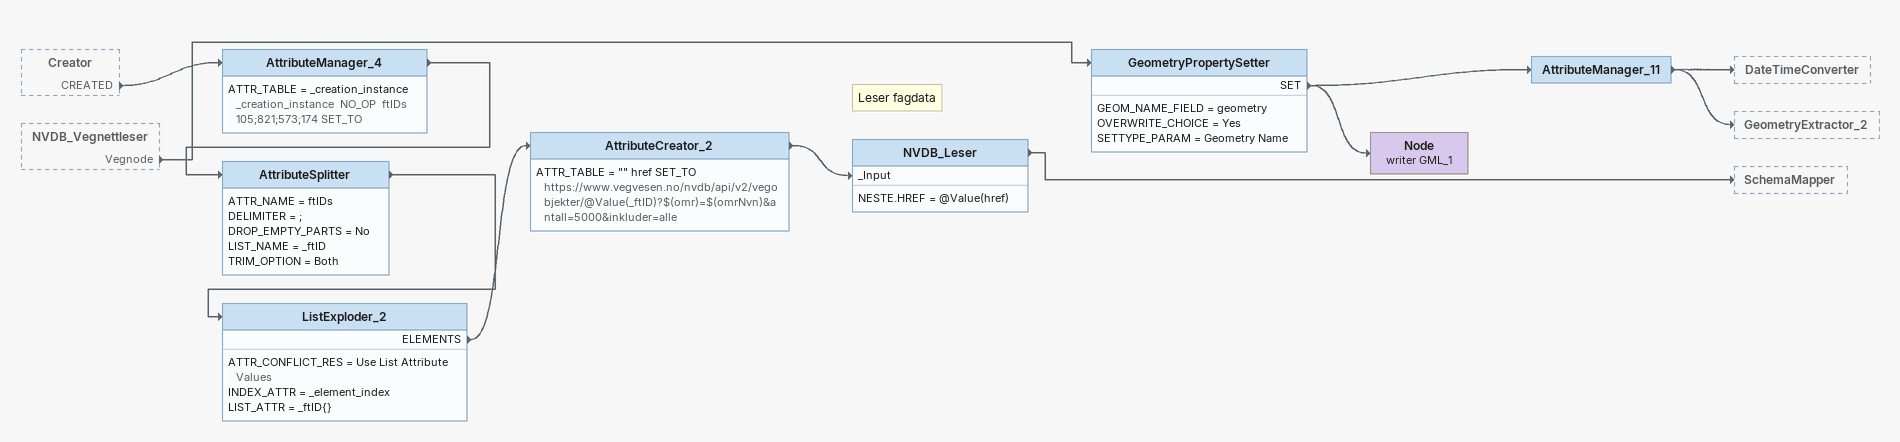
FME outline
Creator [outside]
    CREATED -> AttributeManager_4
NVDB_Vegnettleser [outside]
    Vegnode -> GeometryPropertySetter
GeometryPropertySetter
    GEOM_NAME_FIELD = geometry
    OVERWRITE_CHOICE = Yes
    SETTYPE_PARAM = Geometry Name
    SET -> Node (writer GML_1)
    SET -> AttributeManager_11
AttributeManager_11
    -> DateTimeConverter
    -> GeometryExtractor_2
Node (writer GML_1)
AttributeManager_4
    ATTR_TABLE = _creation_instance _creation_instance  NO_OP  ftIDs 105;821;573;174 SET_TO
    -> AttributeSplitter
AttributeSplitter
    ATTR_NAME = ftIDs
    DELIMITER = ;
    DROP_EMPTY_PARTS = No
    LIST_NAME = _ftID
    TRIM_OPTION = Both
    -> ListExploder_2
ListExploder_2
    ATTR_CONFLICT_RES = Use List Attribute Values
    INDEX_ATTR = _element_index
    LIST_ATTR = _ftID{}
    ELEMENTS -> AttributeCreator_2
AttributeCreator_2
    ATTR_TABLE = "" href SET_TO https://www.vegvesen.no/nvdb/api/v2/vegobjekter/@Value(_ftID)?$(omr)=$(omrNvn)&antall=5000&inkluder=alle
    -> NVDB_Leser [_Input]
Note: Leser fagdata
NVDB_Leser
    NESTE.HREF = @Value(href)
    -> SchemaMapper
